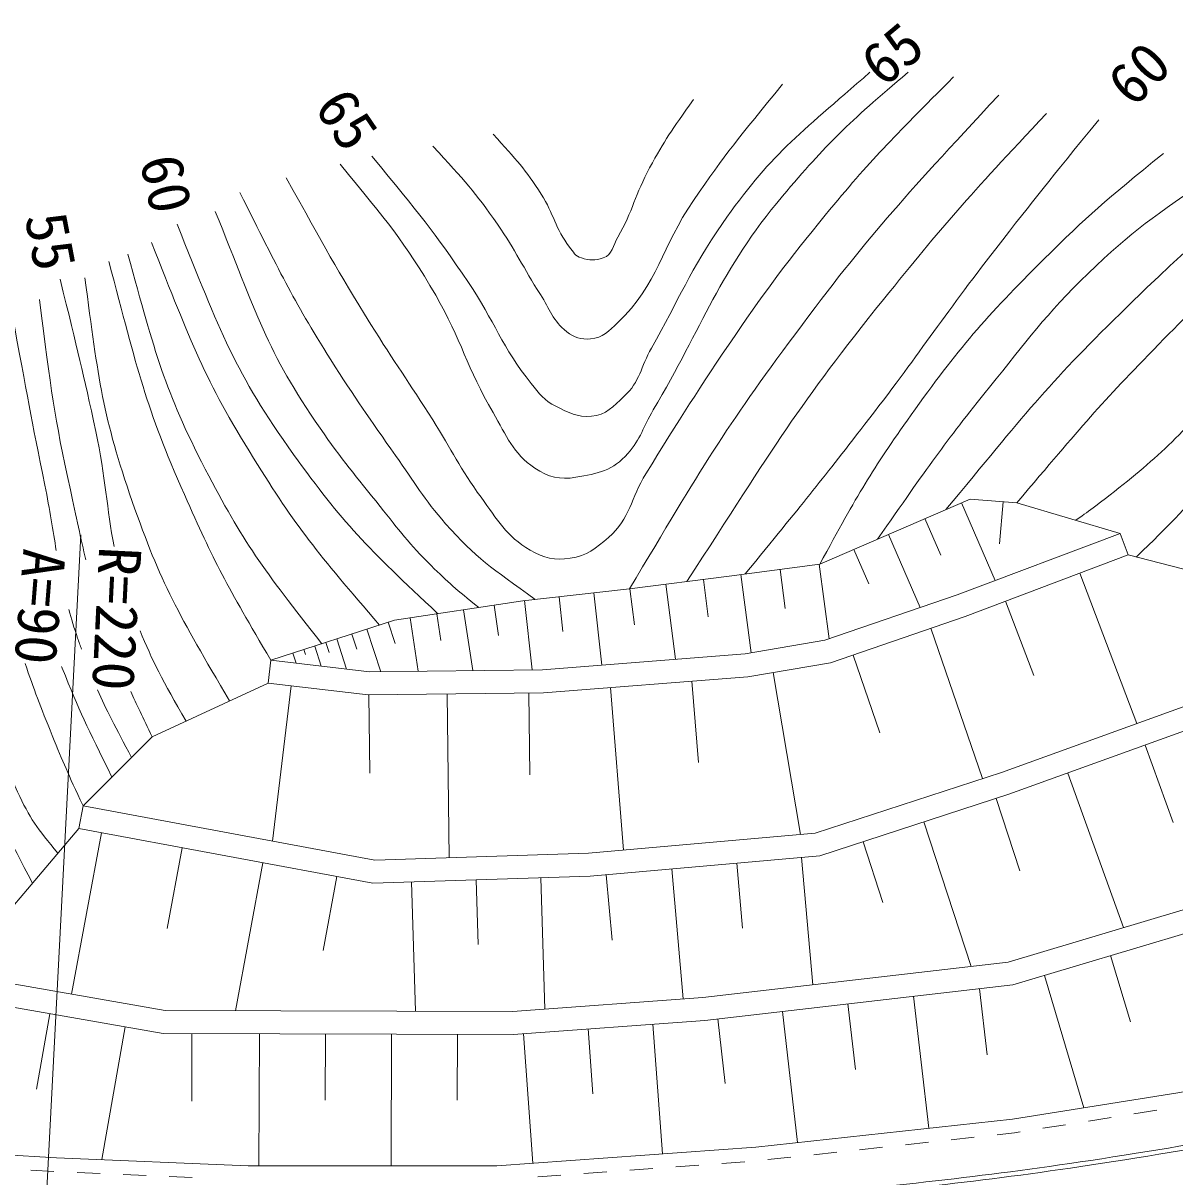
# Model space of a CAD drawing. Units: millimetres, scale not verified. Extents: x 40000 to 680000, y 20000 to 380000.
# Drawn here: x 216094 to 266042, y 284926 to 334982 of the extents above; entities that cross this region are included whole.
import ezdxf
from ezdxf.enums import TextEntityAlignment as Align

# ---------------------------------------------------------------- set-up
doc = ezdxf.new("R2010")
doc.units = ezdxf.units.MM
doc.header["$LTSCALE"] = 1000
doc.layers.add('M-BGD', color=7, linetype='Continuous', lineweight=13)
doc.layers.add('M-STR-HTXT', color=7, linetype='Continuous', lineweight=13)
doc.styles.add('ＭＳ ゴシック', font='')
doc.styles.get('ＭＳ ゴシック').set_extended_font_data('MS Gothic')

msp = doc.modelspace()

# ---------------------------------------------------------------- linework, layer by layer
at = {"layer": 'M-BGD'}
for p, q in [((256787, 314172), (258250, 310800)), ((258588, 314217), (258440, 312385)), ((255201, 313484), (255889, 311898)), ((253615, 312796), (254991, 309623)), ((252117, 312147), (252767, 310649)), ((250618, 311503), (251042, 308266)), ((247222, 311058), (247667, 307662)), ((248920, 311280), (249143, 309583)), ((261925, 311118), (264391, 304589)), ((242406, 310433), (242608, 308871)), ((243968, 310635), (244390, 307380)), ((245595, 310846), (245806, 309219)), ((237836, 309925), (238170, 306920)), ((239338, 310091), (239505, 308589)), ((240841, 310258), (241189, 307128)), ((258699, 309900), (259917, 306674)), ((234038, 309353), (234213, 308194)), ((235197, 309528), (235596, 306889)), ((236516, 309728), (236716, 308408)), ((231931, 308987), (232229, 308063)), ((232879, 309178), (233230, 306861)), ((230351, 308477), (230563, 307821)), ((231007, 308688), (231603, 306841)), ((255456, 308726), (257699, 302203)), ((228744, 307958), (229026, 307084)), ((229220, 308112), (229361, 307675)), ((229696, 308265), (230119, 306954)), ((227792, 307651), (227933, 307214)), ((228268, 307804), (228339, 307586)), ((252086, 307567), (253245, 304197)), ((245100, 306433), (245377, 302907)), ((248614, 306809), (249805, 299781)), ((227716, 306233), (226914, 299492)), ((234480, 305875), (234565, 298774)), ((238031, 305918), (238074, 302367)), ((241573, 306155), (242129, 299102)), ((231086, 305835), (231127, 302441)), ((264750, 303655), (265960, 300302)), ((261397, 302446), (263816, 295740)), ((258291, 301344), (259312, 298211)), ((219493, 299853), (218194, 292855)), ((255157, 300323), (257200, 294056)), ((252524, 299465), (253383, 296832)), ((222992, 299203), (222342, 295704)), ((226491, 298553), (225299, 292137)), ((247039, 298533), (247288, 295716)), ((249856, 298782), (250344, 293265)), ((229699, 297958), (229103, 294749)), ((238540, 297901), (238724, 292207)), ((241385, 298033), (241636, 295195)), ((244223, 298284), (244721, 292651)), ((232934, 297720), (233115, 292114)), ((235737, 297811), (235828, 295008)), ((263252, 294527), (264110, 291656)), ((260381, 293669), (262098, 287926)), ((257569, 293092), (257899, 290229)), ((251863, 292433), (252191, 289590)), ((254707, 292761), (255367, 287037)), ((217250, 292005), (216679, 288736)), ((249019, 292105), (249675, 286418)), ((220519, 291434), (219513, 285675)), ((240598, 291343), (240806, 288533)), ((243408, 291551), (243824, 285926)), ((246218, 291782), (246541, 288980)), ((223417, 291143), (223408, 288219)), ((226340, 291134), (226323, 285401)), ((229207, 291126), (229198, 288259)), ((232073, 291117), (232056, 285401)), ((234931, 291109), (234923, 288251)), ((237788, 291135), (238205, 285516)), ((262289, 287349), (263276, 287507)), ((264264, 287664), (265251, 287822)), ((258334, 286756), (259079, 286837)), ((259079, 286837), (259326, 286876)), ((260314, 287034), (261301, 287191)), ((254357, 286323), (255351, 286431)), ((256345, 286540), (257339, 286648)), ((250380, 285891), (251375, 285999)), ((252369, 286107), (253363, 286215)), ((244404, 285367), (245402, 285440)), ((246399, 285513), (247396, 285585)), ((248392, 285675), (249386, 285783)), ((216435, 285224), (217433, 285166)), ((218432, 285121), (219431, 285078)), ((220430, 285035), (221429, 284992)), ((222428, 284948), (223427, 284905)), ((238420, 284930), (239418, 285003)), ((240415, 285075), (241412, 285148)), ((242410, 285221), (243407, 285294))]:
    msp.add_line(p, q, dxfattribs=at)
for points in [[(226841, 307344), (232207, 309076), (237767, 309917), (242392, 310431), (246714, 310991), (250639, 311505), (257157, 314332), (259189, 314169), (263663, 312844), (264016, 311908)], [(226841, 307344), (231119, 306835), (238612, 306925), (247402, 307617), (250861, 308204), (256601, 310177), (263663, 312844)], [(226723, 306351), (231065, 305834), (238658, 305926), (247526, 306624), (251109, 307231), (256940, 309236), (264016, 311908)], [(264016, 311908), (267709, 310960), (271142, 306303), (271322, 305320), (278104, 299666), (278355, 298698), (281284, 295320), (294028, 298492), (304141, 301651), (313646, 304961), (317253, 306802), (322689, 310204), (324503, 307639)], [(226841, 307344), (226723, 306351), (221698, 304015), (218693, 301019), (218510, 300035), (213167, 293733), (212995, 292748)], [(218693, 301019), (231341, 298670), (240619, 298969), (250439, 299837), (258516, 302469), (267082, 305560), (271142, 306303)], [(218510, 300035), (231265, 297667), (240680, 297970), (250641, 298851), (258840, 301524), (267344, 304591), (271322, 305320)], [(213167, 293733), (222255, 292146), (237312, 292102), (245568, 292714), (258804, 294241), (269207, 297352), (278104, 299666)], [(212995, 292748), (222167, 291146), (237347, 291102), (245662, 291718), (259006, 293258), (269476, 296388), (278355, 298698)], [(202519, 286968), (203116, 286913), (210288, 286188), (217542, 285760), (225857, 285401), (236635, 285401), (247875, 286222), (259000, 287432), (266172, 288576), (270293, 289320)]]:
    msp.add_lwpolyline(points, dxfattribs=at)
for points, knots in [([(227506, 328265), (229217, 325187), (229662, 324343), (231177, 321909), (232197, 320271), (232830, 319393), (233862, 317763), (234689, 316458), (235042, 315654), (235955, 314408), (236677, 313422), (237030, 312733), (238086, 312118), (238685, 311769), (239139, 311657), (239824, 311762), (240553, 311875), (240923, 312187), (241482, 312670), (242428, 313489), (242443, 314370), (243100, 315434), (244567, 317806), (245398, 319131), (246969, 321435), (248403, 323537), (249266, 324678), (250878, 326646), (252904, 329120), (253724, 329904), (256445, 332647)], [0, 0, 0, 0, 1, 1, 1, 2, 2, 2, 3, 3, 3, 4, 4, 4, 5, 5, 5, 6, 6, 6, 7, 7, 7, 8, 8, 8, 9, 9, 9, 10, 10, 10, 10]), ([(229841, 328859), (231901, 326343), (232605, 325549), (233986, 323174), (235099, 321260), (235354, 319990), (236474, 318081), (237070, 317064), (237315, 316335), (238290, 315672), (238878, 315273), (239365, 315163), (240066, 315278), (241020, 315434), (241679, 315579), (242317, 316304), (242883, 316948), (242986, 317462), (243422, 318199), (245580, 321842), (246297, 324242), (249028, 327477), (250956, 329760), (251827, 330619), (254477, 332846)], [0, 0, 0, 0, 1, 1, 1, 2, 2, 2, 3, 3, 3, 4, 4, 4, 5, 5, 5, 6, 6, 6, 7, 7, 7, 8, 8, 8, 8]), ([(233868, 329648), (235247, 328125), (235690, 327666), (236671, 326253), (237464, 325110), (237771, 324381), (238527, 323213), (238947, 322563), (239056, 322065), (239672, 321594), (240005, 321340), (240280, 321248), (240698, 321279), (241236, 321319), (241491, 321618), (241882, 321989), (243648, 323660), (243781, 325278), (245159, 327280), (246569, 329327), (247124, 330003), (249028, 332333)], [0, 0, 0, 0, 1, 1, 1, 2, 2, 2, 3, 3, 3, 4, 4, 4, 5, 5, 5, 6, 6, 6, 7, 7, 7, 7]), ([(236474, 330162), (237507, 329020), (237867, 328658), (238566, 327556), (239109, 326699), (239168, 326067), (239790, 325266), (239957, 325051), (240042, 324872), (240303, 324792), (240657, 324684), (240900, 324674), (241251, 324792), (241660, 324930), (241666, 325327), (241882, 325700), (242530, 326816), (242649, 327567), (243264, 328701), (243919, 329908), (244214, 330319), (245159, 331662)], [0, 0, 0, 0, 1, 1, 1, 2, 2, 2, 3, 3, 3, 4, 4, 4, 5, 5, 5, 6, 6, 6, 7, 7, 7, 7]), ([(242392, 310431), (245551, 315759), (246516, 317372), (249597, 321517), (252763, 325775), (254081, 327188), (258404, 331859)], [0, 0, 0, 0, 1, 1, 1, 2, 2, 2, 2]), ([(244880, 310753), (248686, 316654), (249748, 318450), (253400, 322985), (256029, 326250), (257008, 327375), (260472, 331058)], [0, 0, 0, 0, 1, 1, 1, 2, 2, 2, 2]), ([(250639, 311505), (252328, 314603), (252885, 315562), (254601, 317980), (256602, 320800), (257884, 322285), (260339, 324719), (262266, 326630), (263019, 327286), (265543, 329323)], [0, 0, 0, 0, 1, 1, 1, 2, 2, 2, 3, 3, 3, 3]), ([(253146, 312593), (255379, 315784), (255990, 316698), (258004, 319181), (259610, 321162), (260435, 322352), (262274, 324119), (264229, 325997), (265114, 326587), (267745, 328389)], [0, 0, 0, 0, 1, 1, 1, 2, 2, 2, 3, 3, 3, 3]), ([(225495, 327634), (227256, 324141), (227719, 323100), (229443, 320370), (230487, 318717), (231122, 317823), (232246, 316224), (233071, 315051), (233471, 314341), (234418, 313263), (235730, 311771), (236430, 311333), (238301, 309976)], [0, 0, 0, 0, 1, 1, 1, 2, 2, 2, 3, 3, 3, 4, 4, 4, 4]), ([(256112, 313879), (259531, 318009), (260498, 319274), (263675, 322384), (265957, 324617), (266797, 325380), (269747, 327855)], [0, 0, 0, 0, 1, 1, 1, 2, 2, 2, 2]), ([(259189, 314169), (262016, 317514), (262820, 318474), (265343, 321050), (267769, 323526), (268665, 324328), (271815, 327121)], [0, 0, 0, 0, 1, 1, 1, 2, 2, 2, 2]), ([(224429, 326805), (226225, 322373), (226646, 320758), (228970, 317409), (229923, 316035), (230530, 315319), (231575, 314014), (232402, 312981), (232844, 312377), (233786, 311447), (234552, 310691), (234852, 310434), (235855, 309628)], [0, 0, 0, 0, 1, 1, 1, 2, 2, 2, 3, 3, 3, 4, 4, 4, 4]), ([(221666, 325463), (223408, 321052), (223956, 319541), (226087, 316106), (227956, 313095), (228838, 312012), (231554, 308865)], [0, 0, 0, 0, 1, 1, 1, 2, 2, 2, 2]), ([(264368, 311818), (265892, 313297), (266329, 313758), (267488, 315092), (269078, 316922), (269712, 318152), (271193, 320072), (272105, 321255), (272529, 322000), (273592, 323048), (274700, 324141), (275237, 324486), (276751, 325478)], [0, 0, 0, 0, 1, 1, 1, 2, 2, 2, 3, 3, 3, 4, 4, 4, 4]), ([(220639, 324950), (221831, 320621), (222223, 319071), (223995, 315632), (225624, 312470), (226500, 311304), (229048, 308056)], [0, 0, 0, 0, 1, 1, 1, 2, 2, 2, 2]), ([(219810, 324634), (221075, 319878), (221412, 318324), (223087, 314527), (224365, 311630), (224926, 310573), (226841, 307344)], [0, 0, 0, 0, 1, 1, 1, 2, 2, 2, 2]), ([(218776, 323927), (219361, 319474), (219557, 317885), (220829, 314227), (222063, 310674), (222839, 309333), (225051, 305574)], [0, 0, 0, 0, 1, 1, 1, 2, 2, 2, 2]), ([(216802, 322987), (217316, 319066), (217436, 317924), (218144, 314736), (218406, 313557), (218597, 312611), (218816, 311691)], [0, 0, 0, 0, 1, 1, 1, 2, 2, 2, 2]), ([(215617, 322395), (216279, 318779), (216447, 317841), (217039, 314933), (217258, 313855), (217391, 312961), (217533, 312104)], [0, 0, 0, 0, 1, 1, 1, 2, 2, 2, 2]), ([(210714, 319414), (211470, 315208), (211672, 314082), (212408, 310689), (213137, 307325), (213210, 305325), (214461, 302118), (215156, 300337), (215440, 299651), (216504, 297669)], [0, 0, 0, 0, 1, 1, 1, 2, 2, 2, 3, 3, 3, 3]), ([(218076, 309535), (218183, 309146), (218309, 308738), (218460, 308301), (218518, 308134), (218573, 307976), (218627, 307824)], [0, 0, 0, 0, 1, 1, 1, 2, 2, 2, 2]), ([(216186, 307195), (216554, 306114), (216852, 305306), (217354, 304076), (217847, 302869), (218024, 302468), (218693, 301019)], [0, 0, 0, 0, 1, 1, 1, 2, 2, 2, 2]), ([(217760, 307070), (217769, 307046), (217779, 307022), (217789, 306998), (218547, 305115), (218856, 304469), (219949, 302271)], [0, 0, 0, 0, 1, 1, 1, 2, 2, 2, 2]), ([(144081, 291335), (147531, 291118), (148423, 291067), (151203, 290838), (153429, 290654), (154677, 290548), (156899, 290317), (158972, 290101), (160132, 289962), (162200, 289706), (164252, 289451), (165397, 289274), (167447, 289005), (169910, 288682), (171294, 288535), (173755, 288196), (176636, 287799), (178241, 287512), (181123, 287118), (183998, 286725), (185610, 286519), (188490, 286166), (192152, 285716), (194204, 285472), (197872, 285083), (202446, 284597), (205009, 284306), (209597, 283977), (215047, 283586), (218110, 283469), (223573, 283385), (230219, 283283), (233949, 283211), (240589, 283503), (244342, 283669), (246446, 283792), (250183, 284175), (255733, 284743), (258847, 285068), (264356, 285951), (269564, 286786), (272469, 287350), (277622, 288478), (282214, 289483), (284784, 290080), (289308, 291360), (294395, 292799), (297233, 293664), (302218, 295426), (306770, 297036), (309296, 298014), (313746, 299888), (318844, 302034), (320516, 302878), (326586, 305858)], [0, 0, 0, 0, 1, 1, 1, 2, 2, 2, 3, 3, 3, 4, 4, 4, 5, 5, 5, 6, 6, 6, 7, 7, 7, 8, 8, 8, 9, 9, 9, 10, 10, 10, 11, 11, 11, 12, 12, 12, 13, 13, 13, 14, 14, 14, 15, 15, 15, 16, 16, 16, 17, 17, 17, 18, 18, 18, 18]), ([(326670, 305677), (320597, 302695), (318924, 301851), (313824, 299704), (309369, 297828), (306841, 296849), (302284, 295238), (297295, 293474), (294454, 292608), (289362, 291167), (284833, 289887), (282261, 289289), (277664, 288282), (272507, 287153), (269600, 286589), (264387, 285754), (258874, 284870), (255757, 284544), (250202, 283975), (246461, 283593), (244354, 283469), (240597, 283303), (233952, 283011), (230220, 283083), (223570, 283185), (218102, 283269), (215037, 283387), (209584, 283778), (204992, 284107), (202428, 284397), (197851, 284884), (194181, 285274), (192129, 285517), (188466, 285967), (185585, 286321), (183972, 286527), (181095, 286920), (178214, 287314), (176609, 287601), (173728, 287998), (171268, 288337), (169884, 288484), (167422, 288807), (165372, 289075), (164227, 289253), (162176, 289507), (160109, 289764), (158950, 289902), (156879, 290118), (154658, 290349), (153412, 290455), (151187, 290639), (148408, 290868), (147516, 290919), (144067, 291136)], [0, 0, 0, 0, 1, 1, 1, 2, 2, 2, 3, 3, 3, 4, 4, 4, 5, 5, 5, 6, 6, 6, 7, 7, 7, 8, 8, 8, 9, 9, 9, 10, 10, 10, 11, 11, 11, 12, 12, 12, 13, 13, 13, 14, 14, 14, 15, 15, 15, 16, 16, 16, 17, 17, 17, 18, 18, 18, 18])]:
    msp.add_open_spline(points, degree=3, knots=knots, dxfattribs=at)
at = {"layer": 'M-BGD', "lineweight": 18}
for points, knots in [([(231223, 329214), (233282, 326679), (233901, 325962), (235408, 323726), (236534, 322055), (236861, 320908), (238132, 319344), (238490, 318904), (238688, 318606), (239198, 318357), (239759, 318083), (240115, 317873), (240738, 317923), (241386, 317974), (241680, 318351), (242159, 318791), (242850, 319428), (242879, 320067), (243343, 320884), (244544, 322998), (245033, 324298), (246423, 326293), (248467, 329227), (249699, 330130), (252818, 332846)], [0, 0, 0, 0, 1, 1, 1, 2, 2, 2, 3, 3, 3, 4, 4, 4, 5, 5, 5, 6, 6, 6, 7, 7, 7, 8, 8, 8, 8]), ([(247407, 311082), (249945, 314190), (250609, 315012), (252599, 317580), (254869, 320509), (255997, 322260), (258271, 325186), (259989, 327398), (260556, 328109), (262741, 330791)], [0, 0, 0, 0, 1, 1, 1, 2, 2, 2, 3, 3, 3, 3]), ([(222771, 326252), (224656, 321580), (225275, 319816), (227825, 316264), (229947, 313307), (231013, 312217), (234083, 309360)], [0, 0, 0, 0, 1, 1, 1, 2, 2, 2, 2]), ([(261739, 313414), (262158, 313694), (262272, 313793), (262608, 314044), (264913, 315765), (266103, 316895), (268012, 319048), (269665, 320912), (270046, 322435), (271882, 324119), (272908, 325060), (273342, 325430), (274684, 326321)], [0, 0, 0, 0, 1, 1, 1, 2, 2, 2, 3, 3, 3, 4, 4, 4, 4]), ([(217698, 323876), (218484, 320700), (218689, 319856), (219249, 317263), (219673, 315303), (219725, 313875), (220037, 312279)], [0, 0, 0, 0, 1, 1, 1, 2, 2, 2, 2]), ([(212025, 320698), (212929, 316040), (213155, 314875), (213880, 311143), (214312, 308923), (214527, 307673), (214986, 305458), (215297, 303956), (215212, 303021), (215854, 301629), (216376, 300499), (216708, 300041), (217602, 298965)], [0, 0, 0, 0, 1, 1, 1, 2, 2, 2, 3, 3, 3, 4, 4, 4, 4])]:
    msp.add_open_spline(points, degree=3, knots=knots, dxfattribs=at)
msp.add_open_spline([(221169, 308623), (221679, 307340), (222159, 306440), (223161, 304695)], degree=3, dxfattribs=at)
at = {"layer": 'M-BGD'}
for points in [[(219319, 306056), (219686, 305219), (220110, 304405), (220799, 303119)], [(220762, 305986), (221002, 305446), (221286, 304853), (221698, 304015)]]:
    msp.add_open_spline(points, degree=3, dxfattribs=at)
at = {"layer": 'M-STR-HTXT'}
msp.add_line((216928, 280656), (218597, 312778), dxfattribs=at)

# ---------------------------------------------------------------- texts
at = {"layer": 'M-BGD', "style": 'ＭＳ ゴシック'}
for s, rotation, p in [('65', 39.96, (252818, 332846)), ('60', 45.481, (263598, 331907)), ('65', 304.242, (229436, 331839)), ('60', 282.308, (222039, 329234)), ('55', 280.784, (217064, 326747))]:
    msp.add_text(s, height=1833, rotation=rotation, dxfattribs=at).set_placement(p, align=Align.MIDDLE_LEFT)
at = {"layer": 'M-STR-HTXT', "style": 'ＭＳ ゴシック'}
msp.add_text('A=90', height=1833, rotation=265.471, dxfattribs=at).set_placement((217028, 312144), align=Align.MIDDLE_LEFT)
msp.add_text('R=220', height=1833, rotation=267.203, dxfattribs=at).set_placement((218695, 309215), align=Align.BOTTOM_CENTER)

doc.saveas('drawing.dxf')
